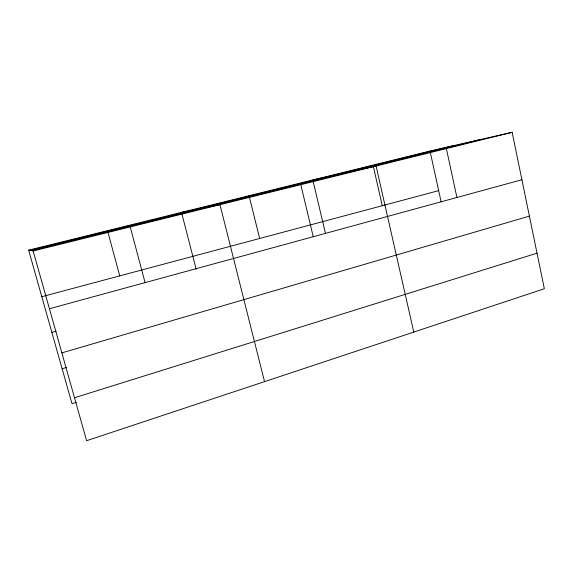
<?xml version="1.0" encoding="UTF-8"?>
<svg xmlns="http://www.w3.org/2000/svg" width="573" height="573" viewBox="0 0 573 573"><rect width="100%" height="100%" fill="white"/><g stroke="black" fill="none" stroke-linecap="round" stroke-linejoin="round"><path stroke-width="0.86" d="M76.252 402.346L71.997 403.686L28.65 250.15L430.015 151.021L512.147 132.299L544.35 288.742L86.602 440.701L33.155 250.981L28.65 250.15M74.497 397.748L537.03 253.166M62.142 368.776L66.389 367.501M61.863 352.882L529.402 216.114M51.871 332.404L56.161 331.187M49.428 308.74L521.917 179.743M41.793 296.714L438.682 190.637M33.155 250.981L512.147 132.299M29.932 250.387L453.981 145.556M31.443 250.666L481.707 139.239M312.808 179.965L376.074 166.012L413.792 332.082M107.523 230.668L119.721 275.885M130.25 226.922L145.069 282.632M196.188 269.31L181.519 212.397L219.982 204.69L264.533 381.632M249.076 195.708L259.648 238.49M300.796 184.664L313.238 236.721M313.223 181.705L325.557 233.741M373.424 166.822L382.27 205.714M430.015 151.021L441.146 201.94M446.367 148.6L456.932 197.484"/></g></svg>
